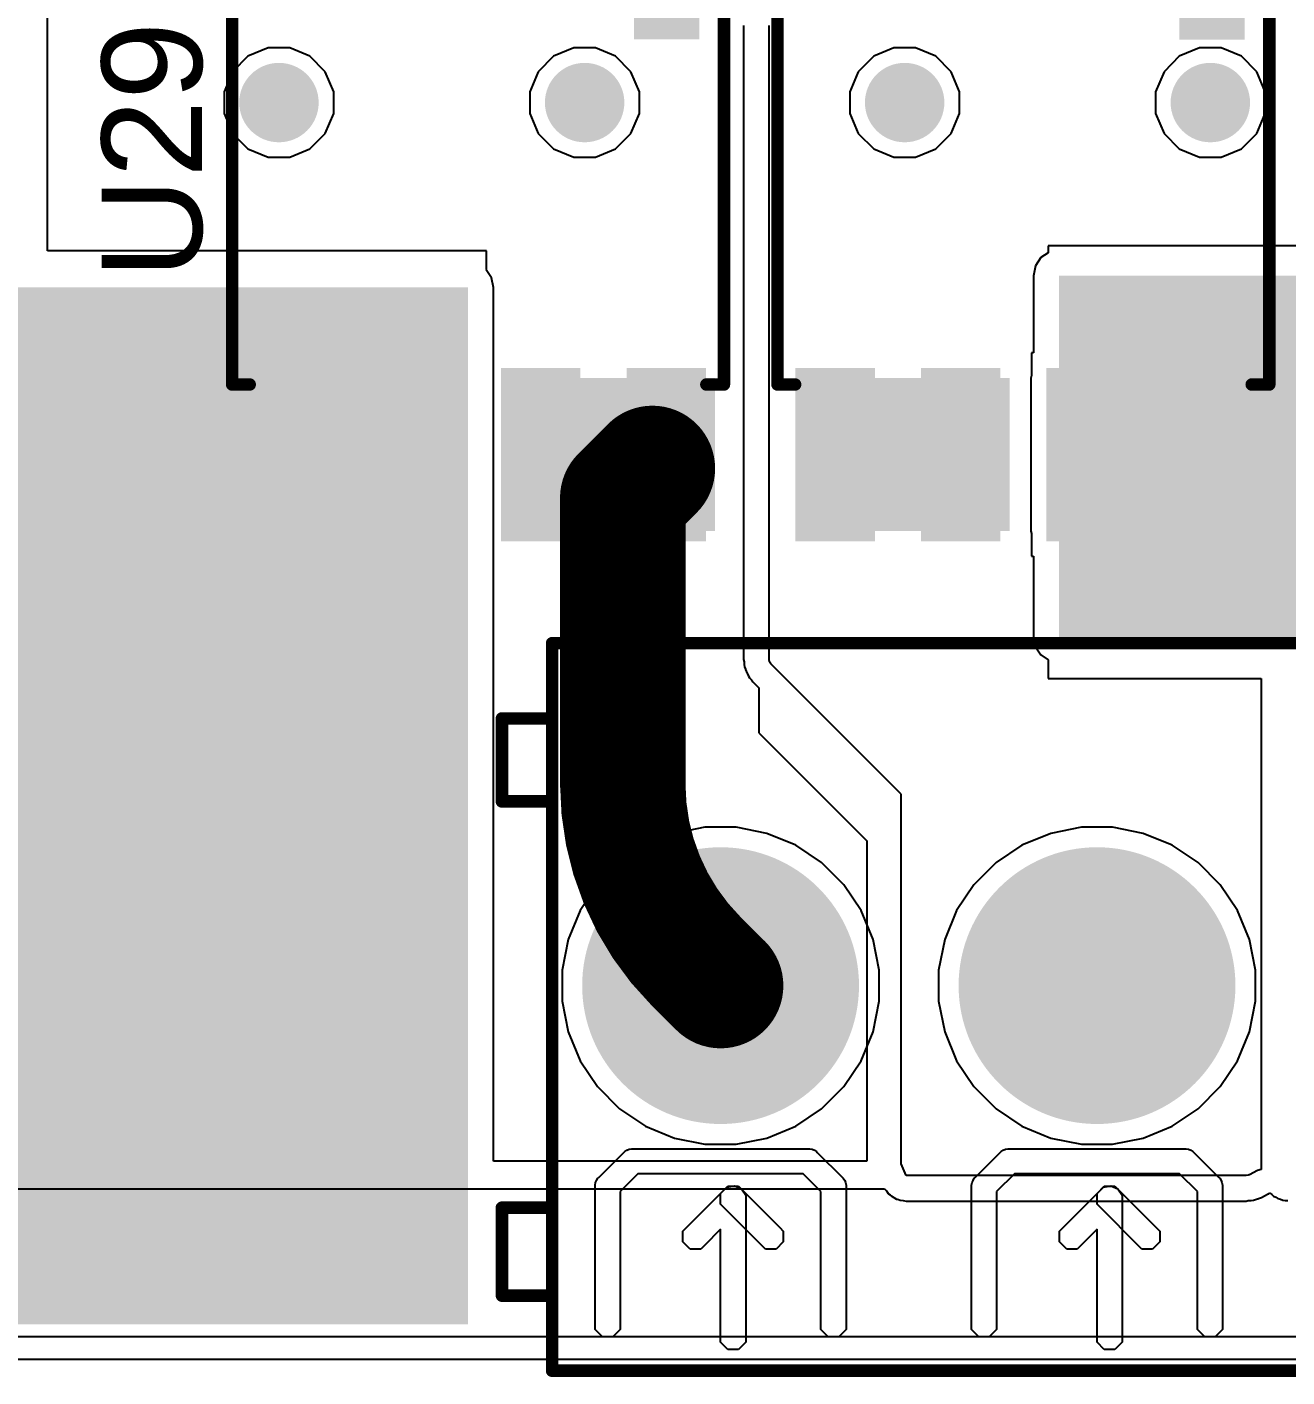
# Model space of a CAD drawing. Header units: millimetres. Extents: x 0 to 5423, y 0 to 5425.
# Drawn here: x 87.31 to 100.06, y 0.03 to 13.69 of the extents above; entities that cross this region are included whole.
import ezdxf

# ---------------------------------------------------------------- set-up
doc = ezdxf.new("R2010")
doc.units = ezdxf.units.MM
for name, color, linetype in [('BottomLayer', 5, 'Continuous'), ('BottomSolder', 6, 'Continuous'), ('MultiLayer', 9, 'Continuous'), ('PadHoleLayer', 156, 'Continuous'), ('TopLayer', 1, 'Continuous'), ('TopOverlay', 2, 'Continuous'), ('TopPaste', 8, 'Continuous'), ('TopSolder', 216, 'Continuous'), ('ViaHoleLayer', 16, 'Continuous')]:
    doc.layers.add(name, color=color, linetype=linetype)
doc.styles.add('Arial', font='', dxfattribs={"height": 0.2})
doc.styles.get('Arial').set_extended_font_data('Arial')

# ---------------------------------------------------------------- blocks, each defined once
blk = doc.blocks.new('SOIC_8_114')
at = {"layer": 'TopLayer'}
for points in [[(-1.925, 2.205), (-1.925, 1.605), (-3.475, 1.605), (-3.475, 2.205)], [(3.475, 2.205), (3.475, 1.605), (1.925, 1.605), (1.925, 2.205)], [(-1.925, 0.935), (-1.925, 0.335), (-3.475, 0.335), (-3.475, 0.935)], [(3.475, 0.935), (3.475, 0.335), (1.925, 0.335), (1.925, 0.935)], [(-1.925, -0.335), (-1.925, -0.935), (-3.475, -0.935), (-3.475, -0.335)], [(3.475, -0.335), (3.475, -0.935), (1.925, -0.935), (1.925, -0.335)], [(-1.925, -1.605), (-1.925, -2.205), (-3.475, -2.205), (-3.475, -1.605)], [(3.475, -1.605), (3.475, -2.205), (1.925, -2.205), (1.925, -1.605)]]:
    blk.add_hatch(color=1, dxfattribs=at).paths.add_polyline_path(points)
at = {"layer": 'TopOverlay'}
blk.add_hatch(color=2, dxfattribs=at).paths.add_polyline_path([(-1.834, 1.578), (-1.503, 1.578), (-1.503, 2.239), (-1.834, 2.239)])
at = {"layer": 'TopPaste'}
for points in [[(-1.925, 2.205), (-1.925, 1.605), (-3.475, 1.605), (-3.475, 2.205)], [(3.475, 2.205), (3.475, 1.605), (1.925, 1.605), (1.925, 2.205)], [(-1.925, 0.935), (-1.925, 0.335), (-3.475, 0.335), (-3.475, 0.935)], [(3.475, 0.935), (3.475, 0.335), (1.925, 0.335), (1.925, 0.935)], [(-1.925, -0.335), (-1.925, -0.935), (-3.475, -0.935), (-3.475, -0.335)], [(3.475, -0.335), (3.475, -0.935), (1.925, -0.935), (1.925, -0.335)], [(-1.925, -1.605), (-1.925, -2.205), (-3.475, -2.205), (-3.475, -1.605)], [(3.475, -1.605), (3.475, -2.205), (1.925, -2.205), (1.925, -1.605)]]:
    blk.add_hatch(color=8, dxfattribs=at).paths.add_polyline_path(points)
at = {"layer": 'TopSolder'}
for points in [[(-1.823, 2.307), (-1.823, 1.503), (-3.577, 1.503), (-3.577, 2.307)], [(3.577, 2.307), (3.577, 1.503), (1.823, 1.503), (1.823, 2.307)], [(-1.823, 1.037), (-1.823, 0.233), (-3.577, 0.233), (-3.577, 1.037)], [(3.577, 1.037), (3.577, 0.233), (1.823, 0.233), (1.823, 1.037)], [(-1.823, -0.233), (-1.823, -1.037), (-3.577, -1.037), (-3.577, -0.233)], [(3.577, -0.233), (3.577, -1.037), (1.823, -1.037), (1.823, -0.233)], [(-1.823, -1.503), (-1.823, -2.307), (-3.577, -2.307), (-3.577, -1.503)], [(3.577, -1.503), (3.577, -2.307), (1.823, -2.307), (1.823, -1.503)]]:
    blk.add_hatch(color=216, dxfattribs=at).paths.add_polyline_path(points)
at = {"layer": 'TopOverlay', "const_width": 0.127}
for points in [[(1.991, 2.489), (-1.991, 2.489)], [(-1.991, 2.311), (-1.991, 2.489)], [(1.991, 2.311), (1.991, 2.489)], [(-3.759, 1.778), (-3.759, 2.032)], [(-3.632, 1.905), (-3.759, 2.032)], [(-3.759, 1.778), (-3.632, 1.905)], [(-1.991, -2.489), (-1.991, -2.311)], [(1.991, -2.489), (1.991, -2.311)], [(1.991, -2.489), (-1.991, -2.489)]]:
    blk.add_lwpolyline(points, dxfattribs=at)
at = {"layer": 'TopOverlay', "const_width": 0.0635}
for points in [[(-2.022, 2.489, 1), (-1.959, 2.489, 1)], [(-2.022, 2.489, 1), (-1.959, 2.489, 1)], [(1.959, 2.489, 1), (2.022, 2.489, 1)], [(1.959, 2.489, 1), (2.022, 2.489, 1)], [(-2.022, 2.311, 1), (-1.959, 2.311, 1)], [(1.959, 2.311, 1), (2.022, 2.311, 1)], [(-3.791, 2.032, 1), (-3.727, 2.032, 1)], [(-3.791, 2.032, 1), (-3.727, 2.032, 1)], [(-3.664, 1.905, 1), (-3.6, 1.905, 1)], [(-3.664, 1.905, 1), (-3.6, 1.905, 1)], [(-3.791, 1.778, 1), (-3.727, 1.778, 1)], [(-3.791, 1.778, 1), (-3.727, 1.778, 1)], [(-2.022, -2.311, 1), (-1.959, -2.311, 1)], [(1.959, -2.311, 1), (2.022, -2.311, 1)], [(-2.022, -2.489, 1), (-1.959, -2.489, 1)], [(-2.022, -2.489, 1), (-1.959, -2.489, 1)], [(1.959, -2.489, 1), (2.022, -2.489, 1)], [(1.959, -2.489, 1), (2.022, -2.489, 1)]]:
    blk.add_lwpolyline(points, format="xyb", close=True, dxfattribs=at)
blk = doc.blocks.new('SOIC_8_115')
at = {"layer": 'TopLayer'}
for points in [[(-1.925, 2.205), (-1.925, 1.605), (-3.475, 1.605), (-3.475, 2.205)], [(3.475, 2.205), (3.475, 1.605), (1.925, 1.605), (1.925, 2.205)], [(-1.925, 0.935), (-1.925, 0.335), (-3.475, 0.335), (-3.475, 0.935)], [(3.475, 0.935), (3.475, 0.335), (1.925, 0.335), (1.925, 0.935)], [(-1.925, -0.335), (-1.925, -0.935), (-3.475, -0.935), (-3.475, -0.335)], [(3.475, -0.335), (3.475, -0.935), (1.925, -0.935), (1.925, -0.335)], [(-1.925, -1.605), (-1.925, -2.205), (-3.475, -2.205), (-3.475, -1.605)], [(3.475, -1.605), (3.475, -2.205), (1.925, -2.205), (1.925, -1.605)]]:
    blk.add_hatch(color=1, dxfattribs=at).paths.add_polyline_path(points)
at = {"layer": 'TopOverlay'}
blk.add_hatch(color=2, dxfattribs=at).paths.add_polyline_path([(-1.83, 1.578), (-1.5, 1.578), (-1.5, 2.238), (-1.83, 2.238)])
at = {"layer": 'TopPaste'}
for points in [[(-1.925, 2.205), (-1.925, 1.605), (-3.475, 1.605), (-3.475, 2.205)], [(3.475, 2.205), (3.475, 1.605), (1.925, 1.605), (1.925, 2.205)], [(-1.925, 0.935), (-1.925, 0.335), (-3.475, 0.335), (-3.475, 0.935)], [(3.475, 0.935), (3.475, 0.335), (1.925, 0.335), (1.925, 0.935)], [(-1.925, -0.335), (-1.925, -0.935), (-3.475, -0.935), (-3.475, -0.335)], [(3.475, -0.335), (3.475, -0.935), (1.925, -0.935), (1.925, -0.335)], [(-1.925, -1.605), (-1.925, -2.205), (-3.475, -2.205), (-3.475, -1.605)], [(3.475, -1.605), (3.475, -2.205), (1.925, -2.205), (1.925, -1.605)]]:
    blk.add_hatch(color=8, dxfattribs=at).paths.add_polyline_path(points)
at = {"layer": 'TopSolder'}
for points in [[(-1.823, 2.307), (-1.823, 1.503), (-3.577, 1.503), (-3.577, 2.307)], [(3.577, 2.307), (3.577, 1.503), (1.823, 1.503), (1.823, 2.307)], [(-1.823, 1.037), (-1.823, 0.233), (-3.577, 0.233), (-3.577, 1.037)], [(3.577, 1.037), (3.577, 0.233), (1.823, 0.233), (1.823, 1.037)], [(-1.823, -0.233), (-1.823, -1.037), (-3.577, -1.037), (-3.577, -0.233)], [(3.577, -0.233), (3.577, -1.037), (1.823, -1.037), (1.823, -0.233)], [(-1.823, -1.503), (-1.823, -2.307), (-3.577, -2.307), (-3.577, -1.503)], [(3.577, -1.503), (3.577, -2.307), (1.823, -2.307), (1.823, -1.503)]]:
    blk.add_hatch(color=216, dxfattribs=at).paths.add_polyline_path(points)
at = {"layer": 'TopOverlay', "const_width": 0.127}
for points in [[(1.991, 2.489), (-1.991, 2.489)], [(-1.991, 2.311), (-1.991, 2.489)], [(1.991, 2.311), (1.991, 2.489)], [(-3.759, 1.778), (-3.759, 2.032)], [(-3.632, 1.905), (-3.759, 2.032)], [(-3.759, 1.778), (-3.632, 1.905)], [(-1.991, -2.489), (-1.991, -2.311)], [(1.991, -2.489), (1.991, -2.311)], [(1.991, -2.489), (-1.991, -2.489)]]:
    blk.add_lwpolyline(points, dxfattribs=at)
at = {"layer": 'TopOverlay', "const_width": 0.0635}
for points in [[(-2.022, 2.489, 1), (-1.959, 2.489, 1)], [(-2.022, 2.489, 1), (-1.959, 2.489, 1)], [(1.959, 2.489, 1), (2.022, 2.489, 1)], [(1.959, 2.489, 1), (2.022, 2.489, 1)], [(-2.022, 2.311, 1), (-1.959, 2.311, 1)], [(1.959, 2.311, 1), (2.022, 2.311, 1)], [(-3.791, 2.032, 1), (-3.727, 2.032, 1)], [(-3.791, 2.032, 1), (-3.727, 2.032, 1)], [(-3.664, 1.905, 1), (-3.6, 1.905, 1)], [(-3.664, 1.905, 1), (-3.6, 1.905, 1)], [(-3.791, 1.778, 1), (-3.727, 1.778, 1)], [(-3.791, 1.778, 1), (-3.727, 1.778, 1)], [(-2.022, -2.311, 1), (-1.959, -2.311, 1)], [(1.959, -2.311, 1), (2.022, -2.311, 1)], [(-2.022, -2.489, 1), (-1.959, -2.489, 1)], [(-2.022, -2.489, 1), (-1.959, -2.489, 1)], [(1.959, -2.489, 1), (2.022, -2.489, 1)], [(1.959, -2.489, 1), (2.022, -2.489, 1)]]:
    blk.add_lwpolyline(points, format="xyb", close=True, dxfattribs=at)
blk = doc.blocks.new('DB125_3_81_4P_GN_S_305')
at = {"layer": 'BottomLayer'}
h = blk.add_hatch(color=5, dxfattribs=at)
edge = h.paths.add_edge_path()
edge.add_arc((1.905, 0), 1.35, 0, 360)
h = blk.add_hatch(color=5, dxfattribs=at)
edge = h.paths.add_edge_path()
edge.add_arc((5.715, 0), 1.35, 0, 360)
at = {"layer": 'BottomSolder'}
h = blk.add_hatch(color=6, dxfattribs=at)
edge = h.paths.add_edge_path()
edge.add_arc((1.905, 0), 1.401, 0, 360)
h = blk.add_hatch(color=6, dxfattribs=at)
edge = h.paths.add_edge_path()
edge.add_arc((5.715, 0), 1.401, 0, 360)
at = {"layer": 'MultiLayer'}
h = blk.add_hatch(color=9, dxfattribs=at)
edge = h.paths.add_edge_path()
edge.add_arc((1.905, 0), 1.35, 0, 360)
h = blk.add_hatch(color=9, dxfattribs=at)
edge = h.paths.add_edge_path()
edge.add_arc((5.715, 0), 1.35, 0, 360)
at = {"layer": 'PadHoleLayer'}
h = blk.add_hatch(color=156, dxfattribs=at)
edge = h.paths.add_edge_path()
edge.add_arc((1.905, 0), 0.65, 0, 360)
h = blk.add_hatch(color=156, dxfattribs=at)
edge = h.paths.add_edge_path()
edge.add_arc((5.715, 0), 0.65, 0, 360)
at = {"layer": 'TopLayer'}
h = blk.add_hatch(color=1, dxfattribs=at)
edge = h.paths.add_edge_path()
edge.add_arc((1.905, 0), 1.35, 0, 360)
h = blk.add_hatch(color=1, dxfattribs=at)
edge = h.paths.add_edge_path()
edge.add_arc((5.715, 0), 1.35, 0, 360)
at = {"layer": 'TopSolder'}
h = blk.add_hatch(color=216, dxfattribs=at)
edge = h.paths.add_edge_path()
edge.add_arc((1.905, 0), 1.401, 0, 360)
h = blk.add_hatch(color=216, dxfattribs=at)
edge = h.paths.add_edge_path()
edge.add_arc((5.715, 0), 1.401, 0, 360)
at = {"layer": 'TopOverlay'}
for p, q in [((0.635, 3.482), (0.709, 3.556)), ((0.709, 3.556), (0.815, 3.556)), ((0.815, 3.556), (0.889, 3.482)), ((1.651, 3.609), (1.725, 3.683)), ((1.651, 3.556), (1.651, 3.609)), ((1.651, 2.159), (1.651, 3.556)), ((1.725, 3.683), (1.831, 3.683)), ((1.831, 3.683), (1.905, 3.609)), ((1.905, 3.609), (1.905, 3.556)), ((1.905, 3.556), (1.905, 3.556)), ((1.905, 3.556), (1.905, 2.466)), ((2.921, 3.482), (2.995, 3.556)), ((2.995, 3.556), (3.101, 3.556)), ((3.101, 3.556), (3.175, 3.482)), ((4.445, 3.482), (4.519, 3.556)), ((4.519, 3.556), (4.625, 3.556)), ((4.625, 3.556), (4.699, 3.482)), ((5.461, 3.609), (5.535, 3.683)), ((5.461, 3.556), (5.461, 3.609)), ((5.461, 2.159), (5.461, 3.556)), ((5.535, 3.683), (5.641, 3.683)), ((5.641, 3.683), (5.715, 3.609)), ((5.715, 3.609), (5.715, 3.556)), ((5.715, 3.556), (5.715, 3.556)), ((5.715, 3.556), (5.715, 2.466)), ((6.731, 3.482), (6.805, 3.556)), ((6.805, 3.556), (6.911, 3.556)), ((6.911, 3.556), (6.985, 3.482)), ((0.635, 3.429), (0.635, 3.482)), ((0.635, 2.032), (0.635, 3.429)), ((0.889, 3.482), (0.889, 3.429)), ((0.889, 3.429), (0.889, 3.429)), ((0.889, 3.429), (0.889, 2.085)), ((2.921, 3.429), (2.921, 3.482)), ((2.921, 2.085), (2.921, 3.429)), ((3.175, 3.482), (3.175, 3.429)), ((3.175, 3.429), (3.175, 3.429)), ((3.175, 3.429), (3.175, 2.032)), ((4.445, 3.429), (4.445, 3.482)), ((4.445, 2.032), (4.445, 3.429)), ((4.699, 3.482), (4.699, 3.429)), ((4.699, 3.429), (4.699, 3.429)), ((4.699, 3.429), (4.699, 2.085)), ((6.731, 3.429), (6.731, 3.482)), ((6.731, 2.085), (6.731, 3.429)), ((6.985, 3.482), (6.985, 3.429)), ((6.985, 3.429), (6.985, 3.429)), ((6.985, 3.429), (6.985, 2.032)), ((1.27, 2.593), (1.344, 2.667)), ((1.344, 2.667), (1.45, 2.667)), ((1.45, 2.667), (1.487, 2.63)), ((1.487, 2.63), (1.487, 2.63)), ((1.487, 2.63), (1.868, 2.249)), ((1.905, 2.466), (2.069, 2.63)), ((2.069, 2.63), (2.106, 2.667)), ((2.106, 2.667), (2.212, 2.667)), ((2.212, 2.667), (2.286, 2.593)), ((5.08, 2.593), (5.154, 2.667)), ((5.154, 2.667), (5.26, 2.667)), ((5.26, 2.667), (5.297, 2.63)), ((5.297, 2.63), (5.297, 2.63)), ((5.297, 2.63), (5.678, 2.249)), ((5.715, 2.466), (5.879, 2.63)), ((5.879, 2.63), (5.916, 2.667)), ((5.916, 2.667), (6.022, 2.667)), ((6.022, 2.667), (6.096, 2.593)), ((1.27, 2.487), (1.27, 2.593)), ((1.307, 2.45), (1.27, 2.487)), ((2.286, 2.487), (2.249, 2.45)), ((2.286, 2.593), (2.286, 2.487)), ((5.08, 2.487), (5.08, 2.593)), ((5.117, 2.45), (5.08, 2.487)), ((6.096, 2.487), (6.059, 2.45)), ((6.096, 2.593), (6.096, 2.487)), ((1.688, 2.069), (1.307, 2.45)), ((2.249, 2.45), (1.868, 2.069)), ((2.249, 2.45), (2.249, 2.45)), ((5.498, 2.069), (5.117, 2.45)), ((6.059, 2.45), (5.678, 2.069)), ((6.059, 2.45), (6.059, 2.45)), ((1.868, 2.249), (1.905, 2.212)), ((1.905, 2.212), (1.905, 2.106)), ((5.678, 2.249), (5.715, 2.212)), ((5.715, 2.212), (5.715, 2.106)), ((0.889, 2.085), (1.069, 1.905)), ((1.651, 2.121), (1.651, 2.159)), ((1.651, 2.159), (1.651, 2.159)), ((1.694, 2.056), (1.651, 2.121)), ((1.688, 2.069), (1.688, 2.069)), ((1.725, 2.032), (1.688, 2.069)), ((1.765, 2.027), (1.694, 2.056)), ((1.905, 2.106), (1.831, 2.032)), ((1.868, 2.069), (1.84, 2.042)), ((2.741, 1.905), (2.921, 2.085)), ((4.699, 2.085), (4.879, 1.905)), ((5.461, 2.121), (5.461, 2.159)), ((5.461, 2.159), (5.461, 2.159)), ((5.504, 2.056), (5.461, 2.121)), ((5.498, 2.069), (5.498, 2.069)), ((5.535, 2.032), (5.498, 2.069)), ((5.575, 2.027), (5.504, 2.056)), ((5.715, 2.106), (5.641, 2.032)), ((5.678, 2.069), (5.65, 2.042)), ((6.551, 1.905), (6.731, 2.085)), ((0.635, 2.02), (0.635, 2.032)), ((0.635, 2.032), (0.635, 2.032)), ((0.64, 1.995), (0.635, 2.02)), ((0.649, 1.972), (0.64, 1.995)), ((0.663, 1.951), (0.649, 1.972)), ((0.672, 1.942), (0.663, 1.951)), ((0.926, 1.688), (0.672, 1.942)), ((1.831, 2.032), (1.725, 2.032)), ((1.84, 2.042), (1.765, 2.027)), ((3.138, 1.942), (2.884, 1.688)), ((3.147, 1.951), (3.138, 1.942)), ((3.138, 1.942), (3.138, 1.942)), ((3.16, 1.972), (3.147, 1.951)), ((3.17, 1.995), (3.16, 1.972)), ((3.175, 2.02), (3.17, 1.995)), ((3.175, 2.032), (3.175, 2.02)), ((4.445, 2.02), (4.445, 2.032)), ((4.445, 2.032), (4.445, 2.032)), ((4.45, 1.995), (4.445, 2.02)), ((4.459, 1.972), (4.45, 1.995)), ((4.473, 1.951), (4.459, 1.972)), ((4.482, 1.942), (4.473, 1.951)), ((4.736, 1.688), (4.482, 1.942)), ((5.641, 2.032), (5.535, 2.032)), ((5.65, 2.042), (5.575, 2.027)), ((6.948, 1.942), (6.694, 1.688)), ((6.957, 1.951), (6.948, 1.942)), ((6.948, 1.942), (6.948, 1.942)), ((6.97, 1.972), (6.957, 1.951)), ((6.98, 1.995), (6.97, 1.972)), ((6.985, 2.02), (6.98, 1.995)), ((6.985, 2.032), (6.985, 2.02)), ((1.069, 1.905), (2.741, 1.905)), ((4.879, 1.905), (6.551, 1.905)), ((0.935, 1.679), (0.926, 1.688)), ((0.926, 1.688), (0.926, 1.688)), ((0.956, 1.666), (0.935, 1.679)), ((0.979, 1.656), (0.956, 1.666)), ((1.003, 1.651), (0.979, 1.656)), ((1.016, 1.651), (1.003, 1.651)), ((2.794, 1.651), (1.016, 1.651)), ((2.806, 1.651), (2.794, 1.651)), ((2.794, 1.651), (2.794, 1.651)), ((2.831, 1.656), (2.806, 1.651)), ((2.854, 1.666), (2.831, 1.656)), ((2.875, 1.679), (2.854, 1.666)), ((2.884, 1.688), (2.875, 1.679)), ((4.745, 1.679), (4.736, 1.688)), ((4.736, 1.688), (4.736, 1.688)), ((4.766, 1.666), (4.745, 1.679)), ((4.789, 1.656), (4.766, 1.666)), ((4.813, 1.651), (4.789, 1.656)), ((4.826, 1.651), (4.813, 1.651)), ((6.604, 1.651), (4.826, 1.651)), ((6.616, 1.651), (6.604, 1.651)), ((6.604, 1.651), (6.604, 1.651)), ((6.641, 1.656), (6.616, 1.651)), ((6.664, 1.666), (6.641, 1.656)), ((6.685, 1.679), (6.664, 1.666)), ((6.694, 1.688), (6.685, 1.679))]:
    blk.add_line(p, q, dxfattribs=at)
at = {"layer": 'TopOverlay', "const_width": 0.127}
for points in [[(7.42, 3.899), (-7.82, 3.899)], [(7.42, 3.899), (7.42, -3.467)], [(7.928, 3.139), (7.42, 3.139)], [(7.928, 3.139), (7.928, 2.248)], [(7.928, 2.248), (7.42, 2.248)], [(7.928, -1.865), (7.42, -1.865)], [(7.928, -1.865), (7.928, -2.705)], [(7.928, -2.705), (7.42, -2.705)], [(7.42, -3.467), (-7.82, -3.467)]]:
    blk.add_lwpolyline(points, dxfattribs=at)
at = {"layer": 'TopOverlay', "const_width": 0.0635}
for points in [[(7.388, 3.899, 1), (7.452, 3.899, 1)], [(7.388, 3.899, 1), (7.452, 3.899, 1)], [(7.388, 3.139, 1), (7.452, 3.139, 1)], [(7.896, 3.139, 1), (7.96, 3.139, 1)], [(7.896, 3.139, 1), (7.96, 3.139, 1)], [(7.388, 2.248, 1), (7.452, 2.248, 1)], [(7.896, 2.248, 1), (7.96, 2.248, 1)], [(7.896, 2.248, 1), (7.96, 2.248, 1)], [(7.388, -1.865, 1), (7.452, -1.865, 1)], [(7.896, -1.865, 1), (7.96, -1.865, 1)], [(7.896, -1.865, 1), (7.96, -1.865, 1)], [(7.388, -2.705, 1), (7.452, -2.705, 1)], [(7.896, -2.705, 1), (7.96, -2.705, 1)], [(7.896, -2.705, 1), (7.96, -2.705, 1)], [(7.388, -3.467, 1), (7.452, -3.467, 1)], [(7.388, -3.467, 1), (7.452, -3.467, 1)]]:
    blk.add_lwpolyline(points, format="xyb", close=True, dxfattribs=at)

msp = doc.modelspace()

# ---------------------------------------------------------------- hatches: boundary and pattern name
at = {"layer": 'BottomLayer'}
h = msp.add_hatch(color=5, dxfattribs=at)
edge = h.paths.add_edge_path()
edge.add_arc((89.857, 12.929), 0.3, 0, 360)
h = msp.add_hatch(color=5, dxfattribs=at)
edge = h.paths.add_edge_path()
edge.add_arc((92.951, 12.929), 0.3, 0, 360)
h = msp.add_hatch(color=5, dxfattribs=at)
edge = h.paths.add_edge_path()
edge.add_arc((96.19, 12.929), 0.3, 0, 360)
h = msp.add_hatch(color=5, dxfattribs=at)
edge = h.paths.add_edge_path()
edge.add_arc((99.284, 12.929), 0.3, 0, 360)
h = msp.add_hatch(color=5, dxfattribs=at)
edge = h.paths.add_edge_path()
edge.add_arc((98.527, 10.709), 0.3, 0, 360)
h = msp.add_hatch(color=5, dxfattribs=at)
edge = h.paths.add_edge_path()
edge.add_arc((99.64, 10.709), 0.3, 0, 360)
h = msp.add_hatch(color=5, dxfattribs=at)
edge = h.paths.add_edge_path()
edge.add_arc((87.846, 10.59), 0.3, 0, 360)
h = msp.add_hatch(color=5, dxfattribs=at)
edge = h.paths.add_edge_path()
edge.add_arc((88.959, 10.59), 0.3, 0, 360)
h = msp.add_hatch(color=5, dxfattribs=at)
edge = h.paths.add_edge_path()
edge.add_arc((90.073, 10.59), 0.3, 0, 360)
h = msp.add_hatch(color=5, dxfattribs=at)
edge = h.paths.add_edge_path()
edge.add_arc((87.846, 8.14), 0.3, 0, 360)
h = msp.add_hatch(color=5, dxfattribs=at)
edge = h.paths.add_edge_path()
edge.add_arc((88.959, 8.14), 0.3, 0, 360)
h = msp.add_hatch(color=5, dxfattribs=at)
edge = h.paths.add_edge_path()
edge.add_arc((90.073, 8.14), 0.3, 0, 360)
h = msp.add_hatch(color=5, dxfattribs=at)
edge = h.paths.add_edge_path()
edge.add_arc((98.527, 8.021), 0.3, 0, 360)
h = msp.add_hatch(color=5, dxfattribs=at)
edge = h.paths.add_edge_path()
edge.add_arc((99.64, 8.021), 0.3, 0, 360)
at = {"layer": 'BottomSolder'}
h = msp.add_hatch(color=6, dxfattribs=at)
edge = h.paths.add_edge_path()
edge.add_arc((89.857, 12.929), 0.402, 0, 360)
h = msp.add_hatch(color=6, dxfattribs=at)
edge = h.paths.add_edge_path()
edge.add_arc((92.951, 12.929), 0.402, 0, 360)
h = msp.add_hatch(color=6, dxfattribs=at)
edge = h.paths.add_edge_path()
edge.add_arc((96.19, 12.929), 0.402, 0, 360)
h = msp.add_hatch(color=6, dxfattribs=at)
edge = h.paths.add_edge_path()
edge.add_arc((99.284, 12.929), 0.402, 0, 360)
h = msp.add_hatch(color=6, dxfattribs=at)
edge = h.paths.add_edge_path()
edge.add_arc((98.527, 10.709), 0.402, 0, 360)
h = msp.add_hatch(color=6, dxfattribs=at)
edge = h.paths.add_edge_path()
edge.add_arc((99.64, 10.709), 0.402, 0, 360)
h = msp.add_hatch(color=6, dxfattribs=at)
edge = h.paths.add_edge_path()
edge.add_arc((87.846, 10.59), 0.402, 0, 360)
h = msp.add_hatch(color=6, dxfattribs=at)
edge = h.paths.add_edge_path()
edge.add_arc((88.959, 10.59), 0.402, 0, 360)
h = msp.add_hatch(color=6, dxfattribs=at)
edge = h.paths.add_edge_path()
edge.add_arc((90.073, 10.59), 0.402, 0, 360)
h = msp.add_hatch(color=6, dxfattribs=at)
edge = h.paths.add_edge_path()
edge.add_arc((87.846, 8.14), 0.402, 0, 360)
h = msp.add_hatch(color=6, dxfattribs=at)
edge = h.paths.add_edge_path()
edge.add_arc((88.959, 8.14), 0.402, 0, 360)
h = msp.add_hatch(color=6, dxfattribs=at)
edge = h.paths.add_edge_path()
edge.add_arc((90.073, 8.14), 0.402, 0, 360)
h = msp.add_hatch(color=6, dxfattribs=at)
edge = h.paths.add_edge_path()
edge.add_arc((98.527, 8.021), 0.402, 0, 360)
h = msp.add_hatch(color=6, dxfattribs=at)
edge = h.paths.add_edge_path()
edge.add_arc((99.64, 8.021), 0.402, 0, 360)
at = {"layer": 'TopLayer'}
h = msp.add_hatch(color=1, dxfattribs=at)
edge = h.paths.add_edge_path()
edge.add_arc((89.857, 12.929), 0.3, 0, 360)
h = msp.add_hatch(color=1, dxfattribs=at)
edge = h.paths.add_edge_path()
edge.add_arc((92.951, 12.929), 0.3, 0, 360)
h = msp.add_hatch(color=1, dxfattribs=at)
edge = h.paths.add_edge_path()
edge.add_arc((96.19, 12.929), 0.3, 0, 360)
h = msp.add_hatch(color=1, dxfattribs=at)
edge = h.paths.add_edge_path()
edge.add_arc((99.284, 12.929), 0.3, 0, 360)
for points in [[(97.753, 7.519), (102.671, 7.519), (102.671, 11.176), (97.753, 11.176)], [(81.624, 0.559), (91.77, 0.559), (91.77, 11.057), (81.624, 11.057)], [(92.207, 8.59), (94.077, 8.59), (94.077, 10.14), (92.207, 10.14)], [(92.402, 8.59), (94.272, 8.59), (94.272, 10.14), (92.402, 10.14)], [(95.187, 8.59), (97.057, 8.59), (97.057, 10.14), (95.187, 10.14)], [(95.382, 8.59), (97.252, 8.59), (97.252, 10.14), (95.382, 10.14)], [(97.727, 8.59), (102.577, 8.59), (102.577, 10.14), (97.727, 10.14)]]:
    msp.add_hatch(color=1, dxfattribs=at).paths.add_polyline_path(points)
h = msp.add_hatch(color=1, dxfattribs=at)
edge = h.paths.add_edge_path()
edge.add_arc((98.527, 10.709), 0.3, 0, 360)
h = msp.add_hatch(color=1, dxfattribs=at)
edge = h.paths.add_edge_path()
edge.add_arc((99.64, 10.709), 0.3, 0, 360)
h = msp.add_hatch(color=1, dxfattribs=at)
edge = h.paths.add_edge_path()
edge.add_arc((87.846, 10.59), 0.3, 0, 360)
h = msp.add_hatch(color=1, dxfattribs=at)
edge = h.paths.add_edge_path()
edge.add_arc((88.959, 10.59), 0.3, 0, 360)
h = msp.add_hatch(color=1, dxfattribs=at)
edge = h.paths.add_edge_path()
edge.add_arc((90.073, 10.59), 0.3, 0, 360)
h = msp.add_hatch(color=1, dxfattribs=at)
edge = h.paths.add_edge_path()
edge.add_arc((87.846, 8.14), 0.3, 0, 360)
h = msp.add_hatch(color=1, dxfattribs=at)
edge = h.paths.add_edge_path()
edge.add_arc((88.959, 8.14), 0.3, 0, 360)
h = msp.add_hatch(color=1, dxfattribs=at)
edge = h.paths.add_edge_path()
edge.add_arc((90.073, 8.14), 0.3, 0, 360)
h = msp.add_hatch(color=1, dxfattribs=at)
edge = h.paths.add_edge_path()
edge.add_arc((98.527, 8.021), 0.3, 0, 360)
h = msp.add_hatch(color=1, dxfattribs=at)
edge = h.paths.add_edge_path()
edge.add_arc((99.64, 8.021), 0.3, 0, 360)
at = {"layer": 'TopSolder'}
h = msp.add_hatch(color=216, dxfattribs=at)
edge = h.paths.add_edge_path()
edge.add_arc((89.857, 12.929), 0.402, 0, 360)
h = msp.add_hatch(color=216, dxfattribs=at)
edge = h.paths.add_edge_path()
edge.add_arc((92.951, 12.929), 0.402, 0, 360)
h = msp.add_hatch(color=216, dxfattribs=at)
edge = h.paths.add_edge_path()
edge.add_arc((96.19, 12.929), 0.402, 0, 360)
h = msp.add_hatch(color=216, dxfattribs=at)
edge = h.paths.add_edge_path()
edge.add_arc((99.284, 12.929), 0.402, 0, 360)
h = msp.add_hatch(color=216, dxfattribs=at)
edge = h.paths.add_edge_path()
edge.add_arc((98.527, 10.709), 0.402, 0, 360)
h = msp.add_hatch(color=216, dxfattribs=at)
edge = h.paths.add_edge_path()
edge.add_arc((99.64, 10.709), 0.402, 0, 360)
h = msp.add_hatch(color=216, dxfattribs=at)
edge = h.paths.add_edge_path()
edge.add_arc((87.846, 10.59), 0.402, 0, 360)
h = msp.add_hatch(color=216, dxfattribs=at)
edge = h.paths.add_edge_path()
edge.add_arc((88.959, 10.59), 0.402, 0, 360)
h = msp.add_hatch(color=216, dxfattribs=at)
edge = h.paths.add_edge_path()
edge.add_arc((90.073, 10.59), 0.402, 0, 360)
h = msp.add_hatch(color=216, dxfattribs=at)
edge = h.paths.add_edge_path()
edge.add_arc((87.846, 8.14), 0.402, 0, 360)
h = msp.add_hatch(color=216, dxfattribs=at)
edge = h.paths.add_edge_path()
edge.add_arc((88.959, 8.14), 0.402, 0, 360)
h = msp.add_hatch(color=216, dxfattribs=at)
edge = h.paths.add_edge_path()
edge.add_arc((90.073, 8.14), 0.402, 0, 360)
h = msp.add_hatch(color=216, dxfattribs=at)
edge = h.paths.add_edge_path()
edge.add_arc((98.527, 8.021), 0.402, 0, 360)
h = msp.add_hatch(color=216, dxfattribs=at)
edge = h.paths.add_edge_path()
edge.add_arc((99.64, 8.021), 0.402, 0, 360)
at = {"layer": 'ViaHoleLayer'}
h = msp.add_hatch(color=16, dxfattribs=at)
edge = h.paths.add_edge_path()
edge.add_arc((89.857, 12.929), 0.15, 0, 360)
h = msp.add_hatch(color=16, dxfattribs=at)
edge = h.paths.add_edge_path()
edge.add_arc((92.951, 12.929), 0.15, 0, 360)
h = msp.add_hatch(color=16, dxfattribs=at)
edge = h.paths.add_edge_path()
edge.add_arc((96.19, 12.929), 0.15, 0, 360)
h = msp.add_hatch(color=16, dxfattribs=at)
edge = h.paths.add_edge_path()
edge.add_arc((99.284, 12.929), 0.15, 0, 360)
h = msp.add_hatch(color=16, dxfattribs=at)
edge = h.paths.add_edge_path()
edge.add_arc((98.527, 10.709), 0.15, 0, 360)
h = msp.add_hatch(color=16, dxfattribs=at)
edge = h.paths.add_edge_path()
edge.add_arc((99.64, 10.709), 0.15, 0, 360)
h = msp.add_hatch(color=16, dxfattribs=at)
edge = h.paths.add_edge_path()
edge.add_arc((87.846, 10.59), 0.15, 0, 360)
h = msp.add_hatch(color=16, dxfattribs=at)
edge = h.paths.add_edge_path()
edge.add_arc((88.959, 10.59), 0.15, 0, 360)
h = msp.add_hatch(color=16, dxfattribs=at)
edge = h.paths.add_edge_path()
edge.add_arc((90.073, 10.59), 0.15, 0, 360)
h = msp.add_hatch(color=16, dxfattribs=at)
edge = h.paths.add_edge_path()
edge.add_arc((87.846, 8.14), 0.15, 0, 360)
h = msp.add_hatch(color=16, dxfattribs=at)
edge = h.paths.add_edge_path()
edge.add_arc((88.959, 8.14), 0.15, 0, 360)
h = msp.add_hatch(color=16, dxfattribs=at)
edge = h.paths.add_edge_path()
edge.add_arc((90.073, 8.14), 0.15, 0, 360)
h = msp.add_hatch(color=16, dxfattribs=at)
edge = h.paths.add_edge_path()
edge.add_arc((98.527, 8.021), 0.15, 0, 360)
h = msp.add_hatch(color=16, dxfattribs=at)
edge = h.paths.add_edge_path()
edge.add_arc((99.64, 8.021), 0.15, 0, 360)

# ---------------------------------------------------------------- linework, layer by layer
at = {"layer": 'BottomLayer'}
for p, q in [((89.543, 13.398), (89.387, 13.242)), ((89.747, 13.483), (89.543, 13.398)), ((89.967, 13.483), (89.747, 13.483)), ((90.171, 13.398), (89.967, 13.483)), ((90.326, 13.242), (90.171, 13.398)), ((92.637, 13.398), (92.481, 13.242)), ((92.841, 13.483), (92.637, 13.398)), ((93.061, 13.483), (92.841, 13.483)), ((93.265, 13.398), (93.061, 13.483)), ((93.42, 13.242), (93.265, 13.398)), ((95.877, 13.398), (95.721, 13.242)), ((96.08, 13.483), (95.877, 13.398)), ((96.301, 13.483), (96.08, 13.483)), ((96.504, 13.398), (96.301, 13.483)), ((96.66, 13.242), (96.504, 13.398)), ((98.97, 13.398), (98.815, 13.242)), ((99.174, 13.483), (98.97, 13.398)), ((99.394, 13.483), (99.174, 13.483)), ((99.598, 13.398), (99.394, 13.483)), ((99.754, 13.242), (99.598, 13.398)), ((89.387, 13.242), (89.303, 13.039)), ((90.411, 13.039), (90.326, 13.242)), ((92.481, 13.242), (92.397, 13.039)), ((93.505, 13.039), (93.42, 13.242)), ((95.721, 13.242), (95.636, 13.039)), ((96.744, 13.039), (96.66, 13.242)), ((98.815, 13.242), (98.73, 13.039)), ((99.838, 13.039), (99.754, 13.242)), ((89.303, 13.039), (89.303, 12.818)), ((90.411, 12.818), (90.411, 13.039)), ((92.397, 13.039), (92.397, 12.818)), ((93.505, 12.818), (93.505, 13.039)), ((95.636, 13.039), (95.636, 12.818)), ((96.744, 12.818), (96.744, 13.039)), ((98.73, 13.039), (98.73, 12.818)), ((99.838, 12.818), (99.838, 13.039)), ((89.303, 12.818), (89.387, 12.615)), ((90.326, 12.615), (90.411, 12.818)), ((92.397, 12.818), (92.481, 12.615)), ((93.42, 12.615), (93.505, 12.818)), ((95.636, 12.818), (95.721, 12.615)), ((96.66, 12.615), (96.744, 12.818)), ((98.73, 12.818), (98.815, 12.615)), ((99.754, 12.615), (99.838, 12.818)), ((89.387, 12.615), (89.543, 12.459)), ((90.171, 12.459), (90.326, 12.615)), ((92.481, 12.615), (92.637, 12.459)), ((93.265, 12.459), (93.42, 12.615)), ((95.721, 12.615), (95.877, 12.459)), ((96.504, 12.459), (96.66, 12.615)), ((98.815, 12.615), (98.97, 12.459)), ((99.598, 12.459), (99.754, 12.615)), ((89.543, 12.459), (89.747, 12.375)), ((89.967, 12.375), (90.171, 12.459)), ((92.637, 12.459), (92.841, 12.375)), ((93.061, 12.375), (93.265, 12.459)), ((95.877, 12.459), (96.08, 12.375)), ((96.301, 12.375), (96.504, 12.459)), ((98.97, 12.459), (99.174, 12.375)), ((99.394, 12.375), (99.598, 12.459)), ((89.747, 12.375), (89.967, 12.375)), ((92.841, 12.375), (93.061, 12.375)), ((96.08, 12.375), (96.301, 12.375)), ((99.174, 12.375), (99.394, 12.375)), ((93.859, 5.53), (93.567, 5.409)), ((94.169, 5.592), (93.859, 5.53)), ((94.485, 5.592), (94.169, 5.592)), ((94.795, 5.53), (94.485, 5.592)), ((95.087, 5.409), (94.795, 5.53)), ((97.669, 5.53), (97.377, 5.409)), ((97.979, 5.592), (97.669, 5.53)), ((98.295, 5.592), (97.979, 5.592)), ((98.605, 5.53), (98.295, 5.592)), ((98.897, 5.409), (98.605, 5.53)), ((93.567, 5.409), (93.305, 5.234)), ((95.35, 5.234), (95.087, 5.409)), ((97.377, 5.409), (97.115, 5.234)), ((99.16, 5.234), (98.897, 5.409)), ((93.305, 5.234), (93.081, 5.01)), ((95.573, 5.01), (95.35, 5.234)), ((97.115, 5.234), (96.891, 5.01)), ((99.383, 5.01), (99.16, 5.234)), ((93.081, 5.01), (92.906, 4.748)), ((95.749, 4.748), (95.573, 5.01)), ((96.891, 5.01), (96.716, 4.748)), ((99.559, 4.748), (99.383, 5.01)), ((92.906, 4.748), (92.785, 4.456)), ((95.87, 4.456), (95.749, 4.748)), ((96.716, 4.748), (96.595, 4.456)), ((99.68, 4.456), (99.559, 4.748)), ((92.785, 4.456), (92.723, 4.146)), ((95.931, 4.146), (95.87, 4.456)), ((96.595, 4.456), (96.533, 4.146)), ((99.741, 4.146), (99.68, 4.456)), ((92.723, 4.146), (92.723, 3.83)), ((95.931, 3.83), (95.931, 4.146)), ((96.533, 4.146), (96.533, 3.83)), ((99.741, 3.83), (99.741, 4.146)), ((92.723, 3.83), (92.785, 3.52)), ((95.87, 3.52), (95.931, 3.83)), ((96.533, 3.83), (96.595, 3.52)), ((99.68, 3.52), (99.741, 3.83)), ((92.785, 3.52), (92.906, 3.228)), ((95.749, 3.228), (95.87, 3.52)), ((96.595, 3.52), (96.716, 3.228)), ((99.559, 3.228), (99.68, 3.52)), ((92.906, 3.228), (93.081, 2.965)), ((95.573, 2.965), (95.749, 3.228)), ((96.716, 3.228), (96.891, 2.965)), ((99.383, 2.965), (99.559, 3.228)), ((93.081, 2.965), (93.305, 2.742)), ((95.35, 2.742), (95.573, 2.965)), ((96.891, 2.965), (97.115, 2.742)), ((99.16, 2.742), (99.383, 2.965)), ((93.305, 2.742), (93.567, 2.566)), ((95.087, 2.566), (95.35, 2.742)), ((97.115, 2.742), (97.377, 2.566)), ((98.897, 2.566), (99.16, 2.742)), ((93.567, 2.566), (93.859, 2.445)), ((94.795, 2.445), (95.087, 2.566)), ((97.377, 2.566), (97.669, 2.445)), ((98.605, 2.445), (98.897, 2.566)), ((93.859, 2.445), (94.169, 2.384)), ((94.169, 2.384), (94.485, 2.384)), ((94.485, 2.384), (94.795, 2.445)), ((97.669, 2.445), (97.979, 2.384)), ((97.979, 2.384), (98.295, 2.384)), ((98.295, 2.384), (98.605, 2.445)), ((153.683, 0.432), (33.833, 0.432))]:
    msp.add_line(p, q, dxfattribs=at)
at = {"layer": 'TopLayer'}
for p, q in [((87.516, 11.429), (87.516, 23.533)), ((94.559, 13.71), (94.559, 7.29)), ((94.818, 7.29), (94.818, 13.71)), ((91.958, 11.429), (87.516, 11.429)), ((91.958, 11.238), (91.958, 11.429)), ((97.57, 11.359), (97.514, 11.275)), ((97.642, 11.407), (97.57, 11.359)), ((100.234, 11.48), (97.642, 11.48)), ((97.642, 11.48), (97.642, 11.407)), ((91.956, 11.236), (91.958, 11.238)), ((92.009, 11.156), (91.956, 11.236)), ((97.514, 11.275), (97.494, 11.176)), ((92.029, 11.057), (92.009, 11.156)), ((97.494, 11.176), (97.494, 10.394)), ((92.029, 2.209), (92.029, 11.057)), ((97.494, 10.394), (97.473, 10.394)), ((97.473, 10.394), (97.473, 10.165)), ((97.473, 10.165), (97.468, 10.14)), ((97.468, 10.14), (97.468, 8.59)), ((97.468, 8.59), (97.473, 8.565)), ((97.473, 8.565), (97.473, 8.336)), ((97.473, 8.336), (97.494, 8.336)), ((97.494, 8.336), (97.494, 7.519)), ((97.494, 7.519), (97.514, 7.42)), ((97.514, 7.42), (97.57, 7.336)), ((94.559, 7.29), (94.564, 7.265)), ((94.564, 7.265), (94.564, 7.24)), ((94.823, 7.267), (94.818, 7.29)), ((94.836, 7.247), (94.823, 7.267)), ((96.156, 5.927), (94.836, 7.247)), ((97.57, 7.336), (97.642, 7.287)), ((97.642, 7.287), (97.642, 7.099)), ((94.564, 7.24), (94.569, 7.216)), ((94.569, 7.216), (94.579, 7.193)), ((94.579, 7.193), (94.579, 7.191)), ((94.579, 7.191), (94.58, 7.19)), ((94.58, 7.19), (94.597, 7.149)), ((94.597, 7.149), (94.597, 7.148)), ((94.597, 7.148), (94.598, 7.146)), ((94.598, 7.146), (94.608, 7.123)), ((94.608, 7.123), (94.621, 7.103)), ((94.621, 7.103), (94.639, 7.085)), ((94.639, 7.085), (94.653, 7.064)), ((94.653, 7.064), (94.714, 7.003)), ((94.714, 7.003), (94.714, 6.547)), ((97.642, 7.099), (99.797, 7.099)), ((99.797, 7.099), (99.797, 2.127)), ((94.714, 6.547), (95.806, 5.455)), ((96.156, 2.183), (96.156, 5.927)), ((95.806, 5.455), (95.806, 2.209)), ((95.806, 2.209), (92.029, 2.209)), ((96.207, 2.066), (96.156, 2.183)), ((99.646, 2.066), (96.207, 2.066)), ((96.207, 2.066), (96.207, 2.066)), ((99.666, 2.07), (99.646, 2.066)), ((99.671, 2.07), (99.666, 2.07)), ((99.675, 2.072), (99.671, 2.07)), ((99.681, 2.073), (99.675, 2.072)), ((99.762, 2.116), (99.681, 2.073)), ((99.797, 2.127), (99.762, 2.116)), ((81.597, 1.93), (95.987, 1.93)), ((95.987, 1.93), (96.006, 1.909)), ((96.006, 1.909), (96.024, 1.883)), ((96.024, 1.883), (96.026, 1.881)), ((96.026, 1.881), (96.028, 1.879)), ((96.028, 1.879), (96.042, 1.87)), ((96.042, 1.87), (96.053, 1.858)), ((96.053, 1.858), (96.081, 1.844)), ((96.081, 1.844), (96.108, 1.827)), ((96.108, 1.827), (96.11, 1.826)), ((96.11, 1.826), (96.113, 1.825)), ((96.113, 1.825), (96.129, 1.822)), ((96.129, 1.822), (96.144, 1.815)), ((96.144, 1.815), (96.144, 1.815)), ((96.144, 1.815), (96.176, 1.813)), ((96.176, 1.813), (96.207, 1.807)), ((96.207, 1.807), (99.646, 1.807)), ((99.646, 1.807), (99.666, 1.811)), ((99.666, 1.811), (99.671, 1.811)), ((99.671, 1.811), (99.676, 1.812)), ((99.676, 1.812), (99.697, 1.812)), ((99.697, 1.812), (99.717, 1.816)), ((99.717, 1.816), (99.722, 1.817)), ((99.717, 1.816), (99.717, 1.816)), ((99.717, 1.816), (99.717, 1.816)), ((99.722, 1.817), (99.742, 1.824)), ((99.742, 1.824), (99.762, 1.828)), ((99.762, 1.828), (99.766, 1.829)), ((99.766, 1.829), (99.768, 1.83)), ((99.768, 1.83), (99.77, 1.831)), ((99.77, 1.831), (99.78, 1.837)), ((99.78, 1.837), (99.803, 1.844)), ((99.803, 1.844), (99.862, 1.876)), ((99.862, 1.876), (99.872, 1.879)), ((99.872, 1.879), (99.883, 1.885)), ((99.883, 1.885), (99.888, 1.886)), ((99.888, 1.886), (99.906, 1.874)), ((99.906, 1.874), (99.924, 1.856)), ((99.924, 1.856), (99.924, 1.856)), ((99.924, 1.856), (99.924, 1.856)), ((99.924, 1.856), (99.924, 1.856)), ((99.924, 1.856), (99.947, 1.846)), ((99.947, 1.846), (99.968, 1.832)), ((99.968, 1.832), (99.993, 1.827)), ((99.993, 1.827), (100.017, 1.817)), ((100.017, 1.817), (100.017, 1.817)), ((100.017, 1.817), (100.017, 1.817)), ((100.017, 1.817), (100.043, 1.812)), ((100.043, 1.812), (100.068, 1.812)), ((152.555, 0.203), (33.553, 0.203))]:
    msp.add_line(p, q, dxfattribs=at)
at = {"layer": 'TopLayer', "const_width": 1.27}
for points in [[(93.337, 8.925), (93.637, 9.225)], [(93.337, 6.031), (93.337, 8.925)], [(94.08, 4.234), (94.327, 3.988)]]:
    msp.add_lwpolyline(points, dxfattribs=at)
at = {"layer": 'TopLayer', "const_width": 0.635}
for points in [[(93.319, 9.225, 1), (93.954, 9.225, 1)], [(93.019, 8.925, 1), (93.654, 8.925, 1)], [(93.019, 8.925, 1), (93.654, 8.925, 1)], [(93.019, 6.031, 1), (93.654, 6.031, 1)], [(93.019, 6.031, 1), (93.654, 6.031, 1)], [(93.763, 4.234, 1), (94.398, 4.234, 1)], [(93.763, 4.234, 1), (94.398, 4.234, 1)], [(94.01, 3.988, 1), (94.645, 3.988, 1)]]:
    msp.add_lwpolyline(points, format="xyb", close=True, dxfattribs=at)
at = {"layer": 'TopLayer', "const_width": 1.27}
msp.add_lwpolyline([(94.08, 4.234, -0.198912), (93.337, 6.031)], format="xyb", dxfattribs=at)

# ---------------------------------------------------------------- block references
for name, p, rotation in [('SOIC_8_114', (91.872, 12.065), 270), ('SOIC_8_115', (97.392, 12.065), 270), ('DB125_3_81_4P_GN_S_305', (100.042, 3.988), 180)]:
    msp.add_blockref(name, p, dxfattribs=dict(rotation=rotation))

# ---------------------------------------------------------------- texts
at = {"layer": 'TopOverlay', "style": 'Arial'}
msp.add_text('U29', height=1.016, rotation=90, dxfattribs=at).set_placement((89.078, 11.143))

doc.saveas('drawing.dxf')
